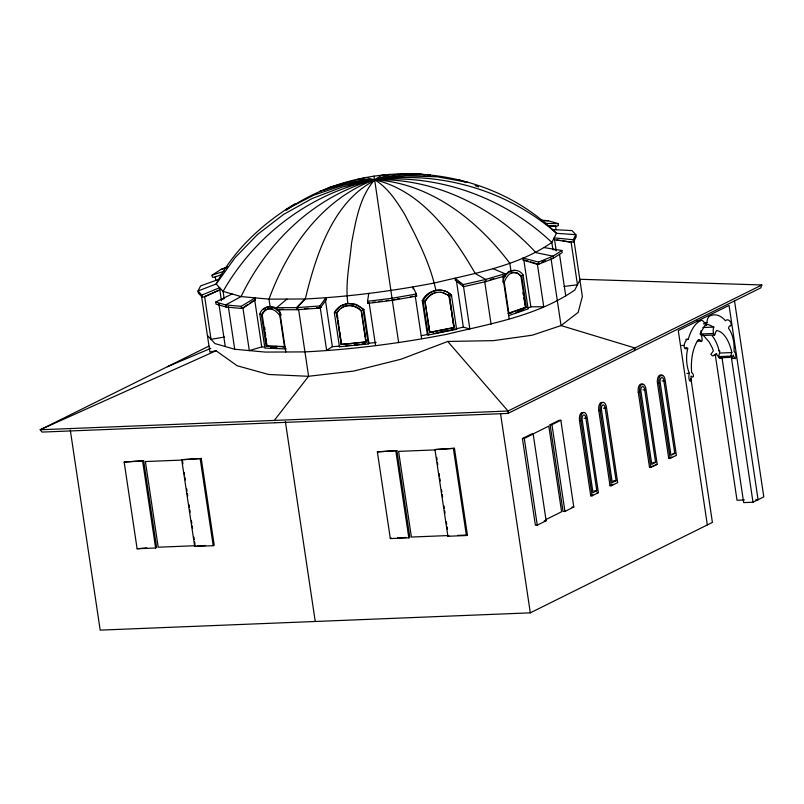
<?xml version="1.0" encoding="UTF-8"?>
<svg xmlns="http://www.w3.org/2000/svg" width="804" height="804" viewBox="0 0 804 804"><rect width="100%" height="100%" fill="white"/><g stroke="black" fill="none" stroke-linecap="round" stroke-linejoin="round"><path stroke-width="1.21" d="M508.017 413.417L508.048 411.025L447.738 341.459L401.126 359.187L353.67 371.066L308.595 376.272L274.295 420.412L508.048 411.025L761.85 284.958L760.795 287.862L508.017 413.417L275.189 422.773M413.145 288.827L412.834 286.737L416.371 294.023L416.683 296.103L392.332 300.354L367.82 303.399L367.498 301.309L368.825 293.299M634.406 350.644L634.949 347.991L561.051 325.58L532.188 335.218L493.535 340.635L447.738 341.459M339.439 346.785L368.232 343.961L363.157 310.012C355.619 300.776 339.589 301.661 334.363 312.836L339.439 346.785L340.142 346.122L332.364 346.675L326.645 350.353L319.972 305.972L326.012 297.5L326.323 299.59L320.283 308.063L297.269 309.681L296.957 307.6L305.289 298.967C317.017 250.818 336.625 189.071 390.402 174.478M503.023 281.068C504.6 271.752 517.083 265.802 523.052 274.948L528.127 308.897L508.882 315.55M286.345 348.916L264.888 348.102L259.813 314.143C263.069 303.128 277.249 306.183 281.269 314.957L279.852 315.681L284.505 346.775L285.239 346.524L266.114 346.082L261.461 314.977C263.049 310.776 267.652 307.63 272.184 308.816M265.973 338.414L266.848 345.82L262.194 314.726L264.194 311.47L267.089 309.218M367.82 303.399L369.147 302.716L375.548 345.549M552.991 229.612L572.006 230.577L575.865 234.688L576.177 236.778L573.604 241.843L570.961 242.165L554.579 239.733L556.237 250.868M570.961 242.165L562.82 240.838M573.604 241.843L573.292 239.753L575.865 234.688L556.468 233.311C507.304 190.056 439.376 170.378 374.654 179.784C359.418 197.181 355.82 221.07 351.559 242.999C349.79 262.978 345.107 283.33 347.841 303.349L356.192 304.404L363.86 309.349L368.935 343.298L368.232 343.961M579.895 280.003L574.82 289.993C537.132 316.153 490.38 323.65 446.672 334.313C399.879 343.328 352.554 349.519 304.947 351.881M426.22 309.651L424.974 301.279L427.788 297.259M422.271 300.636C427.366 289.621 443.094 286.154 451.516 295.359L456.592 329.318L428.2 335.017L427.346 334.585L422.271 300.636L425.276 301.43C428.21 295.701 434.522 291.319 441.145 292.344M337.921 311.429L336.534 313.409L341.187 344.504L365.86 342.082L365.78 339.378M221.17 299.802L223.15 298.907M503.294 276.656L508.842 271.471L514.369 270.194M703.44 323.851L705.992 323.69L706.977 322.494A7.548 3.718 87.7 0 1 709.54 316.183A41.939 20.663 87.7 0 1 725.429 320.746A9.769 4.814 87.7 0 1 730.715 322.263A2.251 1.105 87.7 0 1 730.565 325.992A3.256 1.608 87.7 0 0 728.575 328.404A22.2 10.934 87.7 0 1 734.032 351.157A6.221 3.065 87.7 0 1 735.921 357.237A1.568 0.774 87.7 0 1 734.766 358.423L732.333 358.524M337.68 311.671L339.64 309.49M263.893 309.45C266.888 305.158 272.988 306.123 276.898 308.495M308.595 376.272L298.545 309.048L296.867 309.701L276.938 309.791L276.626 307.711L296.555 307.61L304.907 298.987L269.008 299.148L241.099 296.565L223.08 291.39L216.175 283.993L198.025 290.968L198.337 293.058L202.166 297.168L204.799 296.706L219.934 289.782L219.623 287.691L201.854 295.078L198.025 290.968L200.618 285.902L218.517 279.43M428.411 296.666L431.718 294.033L436.16 292.314M523.052 274.948L520.942 276.194L518.057 273.661L514.62 272.355M363.86 309.349L361.217 310.987C356.242 305.691 347.459 303.641 341.318 308.133M341.187 344.504L366.111 341.851L365.75 339.459M276.626 307.711L286.958 299.068M339.399 309.721C345.047 303.178 356.825 304.666 361.217 310.987L365.86 342.082M286.134 210.316C366.644 154.147 486.912 163.604 556.468 233.311L551.835 242.426C517.404 266.335 474.692 273.179 434.763 282.918C392.01 291.148 348.785 296.817 305.289 298.967M294.897 203.804C262.687 223.562 233.512 249.994 216.175 283.993L235.069 257.672L257.672 234.346L283.49 214.507L311.972 198.588L342.504 186.94L374.423 179.794L382.332 175.041L384.744 175.041M243.893 307.118L247.823 304.485M249.793 303.168L253.722 300.545M243.582 307.832L255.37 299.952L255.059 297.862L241.2 306.364L225.703 304.927L215.693 302.053L216.015 304.143L226.014 307.017L241.512 308.455L243.582 307.832L242.908 307.771L249.31 350.604L261.722 346.896L264.677 347.167M223.341 298.716L224.175 298.706L223.08 291.39C255.059 235.13 310.796 192.91 374.423 179.794L373.95 176.076M561.885 250.496L553.051 256.174L538.559 262.074L522.871 257.973L523.183 260.064L536.72 264.174L538.871 264.164L553.363 258.265L562.197 252.577L561.885 250.496L543.876 247.542M222.557 274.254L214.869 277.068L212.387 277.239L212.075 275.149L220.929 269.471L227.632 266.747M340.484 184.709L342.494 183.463M520.319 310.475L516.037 312.726M522.429 309.208L526.359 307.319L521.706 276.224L517.123 272.837L511.233 272.687L509.826 263.29C477.445 220.185 430.331 183.041 374.654 179.784L392.332 300.354L394.674 299.43M703.118 335.047L709.178 342.012L712.294 347.881L713.359 350.946L710.857 354.293L712.243 355.78A2.452 2.09 63.6 0 0 713.228 355.72L716.454 353.85A5.226 4.442 63.6 0 0 717.007 355.227L719.912 357.951A2.703 2.301 63.6 0 0 720.826 357.941L721.771 357.348A6.573 3.236 87.7 0 0 722.454 358.705M553.956 249.642L556.147 249.913M324.223 190.116L329.529 187.332L351.378 181.242L374.423 179.794C321.972 199.131 287.51 248.376 269.008 299.148L270.104 306.465M286.083 209.462L313.731 195.161L343.388 185.201L374.423 179.794L365.629 177.523L358.855 179.624M208.96 346.082L40.2 429.758L42.029 432.08L274.727 422.793M124.158 462.049L143.665 460.792L156.619 547.504L155.604 548.006L137.112 548.75L124.158 462.049L143.665 460.792M181.734 459.727L201.241 458.481L214.206 545.192L213.191 545.695L194.699 546.439L181.734 459.727L201.241 458.481M137.112 548.75L146.76 547.906M377.367 451.868L396.874 450.622L409.829 537.333L408.814 537.836L390.322 538.579L377.367 451.868L396.874 450.622M434.944 449.557L454.451 448.31L467.415 535.022L466.4 535.524L447.908 536.268L434.944 449.557L454.451 448.31M522.419 438.522L531.303 434.11L533.173 434.029L546.137 520.741L537.253 525.153L535.384 525.223L522.419 438.522L524.288 438.441L533.173 434.029M550.087 424.773L558.971 420.361L560.84 420.291L573.795 507.002L564.921 511.414L563.041 511.485L550.087 424.773L551.956 424.703L560.84 420.291M532.147 434.381L548.8 426.11L561.604 511.776L546.057 519.495M713.52 355.589L716.816 353.951M390.322 538.579L391.337 538.077M447.908 536.268L448.923 535.765M616.105 480.712L612.266 482.611L601.322 408.824A4.04 1.99 87.7 0 1 602.729 405.005A4.04 1.99 87.7 0 1 605 406.995L616.105 480.712L613.301 480.822M596.819 490.782L592.99 492.681L582.046 418.894A4.04 1.99 87.7 0 1 583.453 415.075A4.04 1.99 87.7 0 1 585.724 417.065L596.819 490.782L594.015 490.892M655.602 462.4L651.773 464.31L640.818 390.513A4.04 1.99 87.7 0 1 642.225 386.694A4.04 1.99 87.7 0 1 644.506 388.684L655.602 462.4L652.798 462.521M674.797 453.426L670.968 455.325L660.024 381.528A4.04 1.99 87.7 0 1 661.421 377.709A4.04 1.99 87.7 0 1 663.702 379.699L674.797 453.426L672.928 453.496M601.794 402.352A6.633 3.266 87.7 0 0 598.779 410.532L610.025 485.767L613.161 484.219M583.362 412.693A6.633 3.266 87.7 0 0 579.503 420.603L590.749 495.837L592.839 494.802M611.432 485.716L617.683 482.601L606.447 407.367A6.633 3.266 87.7 0 0 602.357 402.482A6.633 3.266 87.7 0 0 600.186 410.472L611.432 485.716L610.025 485.767M592.156 495.787L598.407 492.671L587.161 417.437A6.633 3.266 87.7 0 0 583.071 412.552A6.633 3.266 87.7 0 0 580.91 420.542L592.156 495.787L590.749 495.837M649.521 467.466L657.19 464.3L645.944 389.066A6.633 3.266 87.7 0 0 641.853 384.181A6.633 3.266 87.7 0 0 639.682 392.171L650.928 467.405L649.521 467.466L638.286 392.221A6.633 3.266 87.7 0 1 639.321 385.317A6.633 3.266 87.7 0 1 642.939 385.015M662.144 376.041A6.633 3.266 87.7 0 0 658.526 376.332A6.633 3.266 87.7 0 0 657.481 383.247L668.727 458.481L671.853 456.923M650.928 467.405L657.19 464.3M670.124 458.421L676.385 455.315L665.139 380.081A6.633 3.266 87.7 0 0 661.049 375.197A6.633 3.266 87.7 0 0 658.878 383.186L670.124 458.421L668.727 458.481M70.29 430.029L100.188 630.125L530.308 612.839L712.404 522.399L690.937 378.754M722.012 357.73L743.66 502.6L753.006 502.229L763.8 496.862L734.454 300.475M215.693 302.053L232.085 293.983M224.376 337.037L211.03 339.358L204.628 296.535L219.934 289.782M308.203 376.292L268.606 374.473L237.17 365.76L216.045 350.745L40.2 429.758L273.832 420.432M167.332 366.724L210.779 348.363M276.938 309.791L283.129 309.138M523.183 260.064L523.816 259.813L530.841 306.816L528.077 307.942M541.896 262.064L545.313 260.677M523.675 309.741L517.163 312.394L517.937 312.424M440.672 332.263L445.326 330.786M451.798 328.313L454.25 327.64L449.607 296.545L447.707 295.058M357.931 179.292L374.423 179.794C314.967 195.864 267.39 241.843 241.099 296.565L225.703 304.927L226.014 307.017M520.942 276.194L525.585 307.289L508.118 313.329L511.515 312.977M526.359 307.319L508.892 313.359L504.249 282.264C505.736 277.893 508.701 273.038 513.676 272.355M262.194 314.726L259.813 314.143M275.621 348.504L277.521 348.243M212.075 275.149L224.366 271.189M220.929 269.471L226.597 267.742M319.721 191.322L346.423 183.262L374.423 179.794M504.912 273.712L485.757 279.44L463.235 284.606L455.044 278.264L455.355 280.355L463.546 286.696L486.068 281.531L505.224 275.802L504.912 273.712L492.571 268.456M490.309 279.611L493.696 278.596M356.484 344.484L354.082 345.137L359.177 344.504M362.503 342.836L366.111 341.851M435.848 290.224C430.12 263.33 417.085 238.235 404.462 213.914C396.422 201.09 387.96 187.734 374.654 179.784L397.216 174.438L419.989 173.875L424.723 174.769M548.991 225.874L556.006 226.256L558.438 225.703L558.127 223.612L548.097 220.748L540.931 220.085M455.355 280.355L456.32 280.134M462.471 286.385L463.436 286.164M439.597 332.092L443.416 331.71M444.542 331.459L454.622 329.148M455.737 328.886L463.345 327.138L469.837 328.997L463.235 284.606M216.045 350.745L209.884 351.991L201.563 296.324M454.25 327.64L429.617 332.374L453.948 327.489L449.305 296.395L451.516 295.359C443.245 286.204 427.648 290.023 423.125 301.068L428.2 335.017M283.018 346.956L285.239 346.524M491.073 324.123L484.671 281.299L486.068 281.531L485.757 279.44L475.325 273.611C452.32 233.934 421.959 190.87 374.654 179.784L402.513 174.93L430.482 174.84M416.371 294.023L392.02 298.264L367.498 301.309M397.096 299.008L399.508 298.585M410.382 296.696L412.794 296.274M421.366 335.63L429.768 334.162M433.406 333.529L439.456 332.474M347.841 303.349L340.524 305.942L334.363 312.836L336.786 313.178L341.429 344.273L344.886 344.504M553.363 258.265L553.051 256.174L535.926 252.657C494.912 208.025 436.13 177.845 374.654 179.784L405.94 175.905L437.265 176.779L467.918 182.387M372.805 302.264L375.237 301.962M378.885 301.51L382.533 301.058M386.181 300.606L388.613 300.304M564.046 286.445L577.473 284.777L571.071 241.944M361.619 344.202L365.277 343.75M368.935 343.298L376.161 342.403M267.983 308.937C272.938 308.153 277.159 311.942 279.852 315.681M326.323 299.59L325.339 299.661L332.364 346.675M296.957 307.6L319.972 305.972M304.575 308.625L308.193 308.364M316.625 307.771L321.238 307.45M345.861 345.72L351.589 345.318M697.078 320.716L700.726 320.565A7.548 3.718 87.7 0 1 704.686 323.63L705.872 323.751A1.176 0.573 87.7 0 1 705.992 325.027A1.176 0.573 87.7 0 1 705.47 325.68L704.666 325.6L700.073 333.931A5.377 2.653 87.7 0 1 702.063 339.198A1.648 0.814 87.7 0 1 701.842 341.187A1.648 0.814 87.7 0 1 700.827 341.067L697.179 341.208M704.545 322.595L706.977 322.494M702.887 327.54L713.831 327.097A5.377 2.653 87.7 0 0 713.57 333.489A1.648 0.814 87.7 0 0 714.314 334.997A1.648 0.814 87.7 0 0 715.158 333.941A5.708 2.814 87.7 0 1 716.756 330.555A33.768 16.633 87.7 0 1 731.821 352.564A5.96 2.935 87.7 0 0 731.067 356.112A1.427 0.703 87.7 0 0 731.499 357.559A1.427 0.703 87.7 0 0 732.293 357.298L733.359 355.036A6.573 3.236 87.7 0 0 734.766 358.423M701.018 330.625A5.377 2.653 87.7 0 0 701.42 333.972L713.57 333.489M702.344 335.499L714.505 335.007M685.872 339.278L688.304 339.187A41.939 20.663 87.7 0 1 700.726 320.565M681.732 345.489L684.164 345.388A9.769 4.814 87.7 0 1 688.304 339.187M685.289 348.795L687.721 348.695A22.2 10.934 87.7 0 0 689.35 373.357A6.221 3.065 87.7 0 0 689.42 380.332A1.568 0.774 87.7 0 0 690.736 380.292A6.573 3.236 87.7 0 0 691.018 376.071L692.556 377.026A1.427 0.703 87.7 0 0 693.319 376.523A1.427 0.703 87.7 0 0 693.289 374.875A5.96 2.935 87.7 0 0 691.651 372.513A33.768 16.633 87.7 0 1 698.505 339.62A5.708 2.814 87.7 0 1 700.827 341.067M712.233 335.941A33.768 16.633 87.7 0 1 719.66 353.046L731.821 352.564M719.66 353.046A5.96 2.935 87.7 0 0 718.907 356.594L731.067 356.112M729.861 357.388L720.133 357.78A1.427 0.703 87.7 0 1 719.339 358.041A1.427 0.703 87.7 0 1 718.907 356.594M686.917 373.448L689.35 373.357M662.084 380.915L663.953 380.845M657.481 383.247L658.878 383.186M642.878 389.9L644.758 389.829M638.286 392.221L639.682 392.171M603.382 408.211L605.251 408.13M598.779 410.532L600.186 410.472M584.106 418.281L585.975 418.201M579.503 420.603L580.91 420.542M182.357 460.059L145.383 461.546L158.187 547.212L195.161 545.725M435.567 449.888L398.593 451.376L411.397 537.042L448.371 535.554M597.01 492.731L598.407 492.671M744.434 499.957L737.027 500.259L715.198 354.142M571.925 507.073L573.795 507.002M755.75 499.797L758.082 499.706L729.047 305.399L678.285 330.605L707.329 524.922M544.268 520.811L546.137 520.741M196.95 545.886L205.573 545.534M397.498 537.826L406.131 537.484M457.546 535.414L467.415 535.022M429.617 332.374L433.366 332.273M374.654 179.784C439.296 173.785 504.872 197.955 551.835 242.426L552.921 249.742L553.745 249.501M530.841 306.816L543.745 306.756L537.343 263.923M304.555 351.901L265.26 352.082L234.708 349.248L214.98 343.589L207.422 335.489M542.147 220.748L548.097 220.748M545.192 223.401L558.127 223.612M579.604 279.259L761.85 284.958M503.475 282.234L504.249 282.264L502.671 281.993M266.114 346.082L284.505 346.775M549.725 225.813L556.006 226.256M503.555 275.651L505.224 275.802M255.37 299.952L254.697 299.882L261.722 346.896M270.596 347.72L276.355 348.253L276.043 346.172M573.292 239.753L554.147 237.863L554.458 239.954M556.931 240.054L560.468 240.527M440.843 292.194L445.788 293.862M273.973 347.65L276.355 348.253M524.942 260.154L528.328 261.179M530.58 261.863L536.218 263.581M457.938 179.533L464.812 181.975M475.124 185.644L478.561 186.87M443.185 292.746L448.009 295.219M713.831 327.097L707.55 324.173L706.877 324.977A1.176 0.573 87.7 0 1 706.244 324.906A1.176 0.573 87.7 0 1 705.992 323.69M424.974 301.279L429.919 332.534M718.816 350.433L719.932 351.258M458.099 281.641L459.878 283.149M416.683 296.103L415.216 295.852L421.618 338.675M522.922 292.616L523.364 295.058M523.806 297.51L525.585 307.289M428.21 323.781L428.612 326.233M429.014 328.695L429.416 331.147L426.582 312.042M448.471 293.068L449.647 300.445M450.039 302.897L450.431 305.359M450.823 307.821L451.215 310.274M451.798 313.972L453.948 327.489M731.359 357.348L753.006 502.229M573.865 239.622L582.367 296.515L578.166 312.374L561.051 325.58L551.001 258.355M555.574 226.135L556.117 229.803M559.514 254.225L565.735 295.832M538.559 262.074L538.871 264.164M551.956 424.703L564.921 511.414M502.731 275.893L509.133 318.726M524.288 438.441L537.253 525.153M500.59 413.98L530.308 612.839M456.511 281.37L463.345 327.138M453.436 448.813L466.4 535.524M436.683 457.335L437.054 459.818M437.426 462.3L437.798 464.782M439.095 473.476L439.466 475.958M439.838 478.44L440.21 480.923M441.507 489.616L441.878 492.098M442.25 494.581L442.622 497.063M443.919 505.756L444.29 508.239M444.662 510.721L445.034 513.203M446.331 521.896L446.702 524.379M447.074 526.861L447.446 529.344M392.262 299.852L398.663 342.685M395.859 451.124L408.814 537.836M361.639 311.952L365.398 337.067M296.555 307.61L296.867 309.701M279.37 309.158L285.772 351.991M285.35 421.386L315.248 621.482M241.2 306.364L241.512 308.455M228.306 306.414L234.708 349.248M219.773 289.601L221.432 300.736M215.251 276.827L215.804 280.495M218.869 303.711L225.271 346.544M201.854 295.078L202.166 297.168M200.226 458.983L213.191 545.695M182.548 461.305L182.92 463.787M184.216 472.481L184.588 474.963M184.96 477.445L185.332 479.928M186.628 488.621L187 491.103M187.372 493.586L187.744 496.068M189.04 504.751L189.412 507.234M189.784 509.726L190.156 512.208M191.452 520.891L191.824 523.374M192.196 525.856L192.568 528.349M193.864 537.032L194.236 539.514M194.608 541.996L194.98 544.479M142.65 461.305L155.604 548.006M337.479 315.912L337.821 318.374M338.162 320.846L338.675 324.545M339.027 327.007L339.368 329.469M339.71 331.941L341.429 344.273M364.946 333.218L365.448 336.916M264.667 327.308L264.958 329.781M265.25 332.243L265.682 335.951M684.164 345.388A2.251 1.105 87.7 0 0 685.33 348.464A3.256 1.608 87.7 0 1 687.721 348.695M702.937 334.755A1.648 0.814 87.7 0 1 702.073 335.449A1.648 0.814 87.7 0 1 701.42 333.972"/></g></svg>
